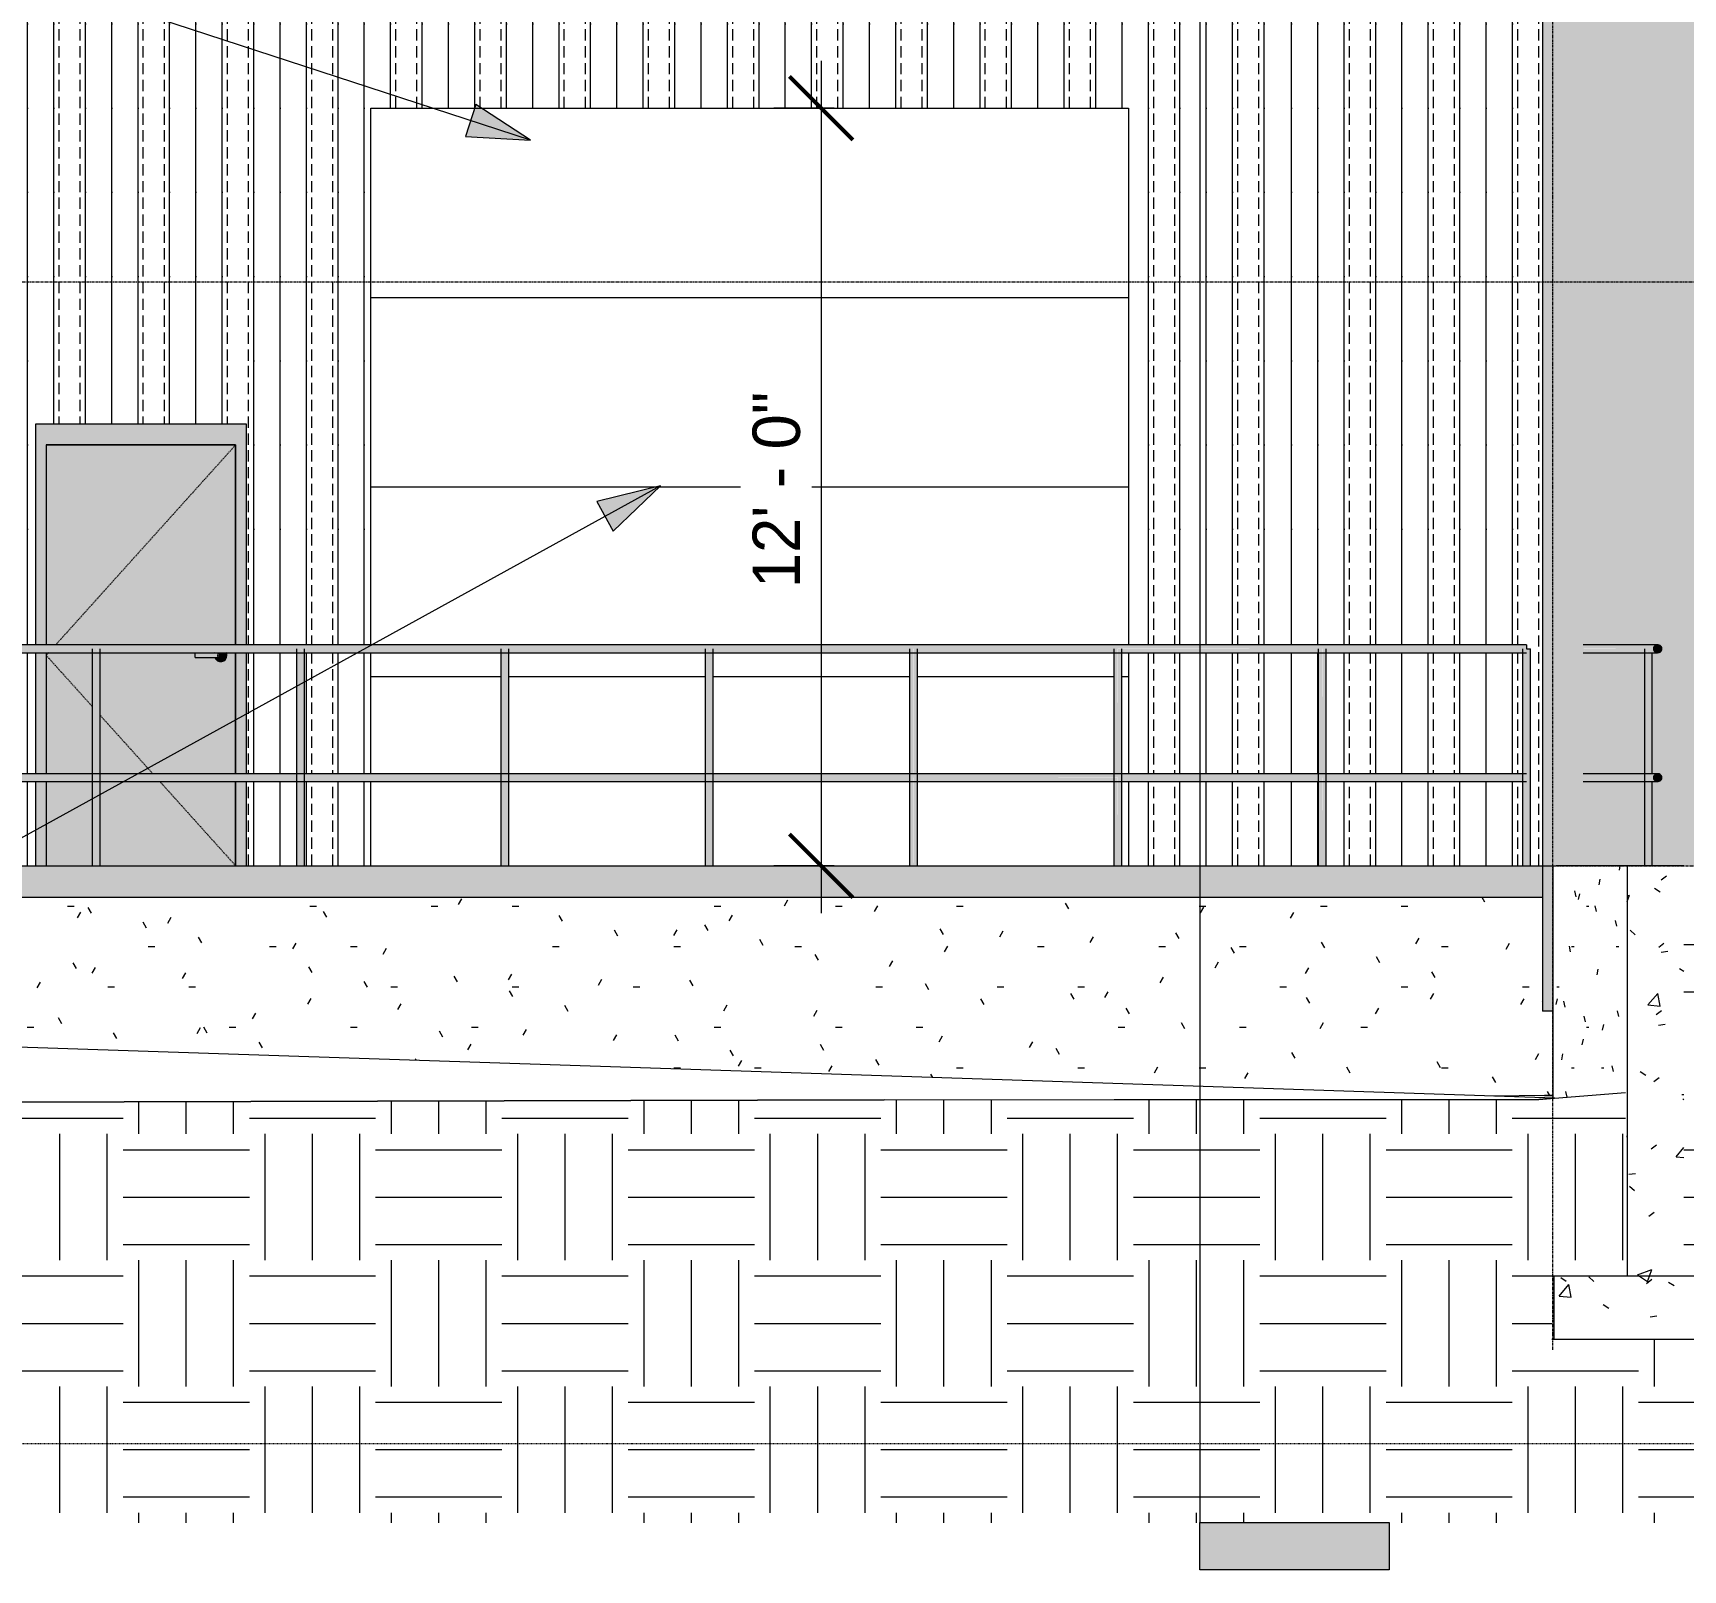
# Model space of a CAD drawing. Header units: inches. Extents: x -4221 to 4014, y -195 to 396.
# Drawn here: x -774.5 to -461, y -133.9 to 158.3 of the extents above; entities that cross this region are included whole.
import ezdxf

# ---------------------------------------------------------------- set-up
doc = ezdxf.new("R2010")
doc.units = ezdxf.units.IN
doc.header["$MEASUREMENT"] = 0
for name, pattern in [('Aligning Line 1_8_', [0.25, 0.125, -0.125]), ('Dash 1_16_', [0.125, 0.0625, -0.0625]), ('Grid Line 1_2_', [0.875, 0.5, -0.125, 0.125, -0.125])]:
    doc.linetypes.add(name, pattern=pattern)
for name, color, linetype, lineweight in [('A-ANNO-DIMS', 211, 'Continuous', 9), ('A-ANNO-DIMS-96', 211, 'Continuous', 9), ('A-DOOR', 31, 'Continuous', 9), ('A-DOOR-FRAM', 31, 'Continuous', 9), ('A-FLOR-HRAL', 11, 'Continuous', 9), ('A-FLOR-LEVL', 51, 'Continuous', 9), ('A-WALL', 113, 'Continuous', 13), ('A-WALL-PATT', 111, 'Continuous', 20), ('C-BLDG-PADS', 91, 'Continuous', 9), ('C-TOPO', 7, 'Continuous', 9), ('G-ANNO-SYMB', 111, 'Aligning Line 1_8_', 9), ('G-ANNO-TEXT', 231, 'Continuous', 9), ('S-FNDN', 32, 'Continuous', 13), ('S-GRID', 1, 'Continuous', 9)]:
    doc.layers.add(name, color=color, linetype=linetype, lineweight=lineweight)
doc.styles.add('Century Gothic_1', font='', dxfattribs={"height": 9})
doc.styles.get('Century Gothic_1').set_extended_font_data('Century Gothic')
doc.dimstyles.new('OD__1__Tol__', dxfattribs={"dimscale": 12, "dimtxt": 9.397514, "dimasz": 1, "dimexe": 0.75, "dimexo": 0.5, "dimgap": 0.125, "dimtad": 1, "dimdec": 0, "dimzin": 3, "dimdsep": 46, "dimlunit": 4, "dimtxsty": 'Century Gothic_1', "dimblk1": 'OBLIQUE', "dimblk2": 'OBLIQUE', "dimsah": 1, "dimcen": 0.09, "dimdle": 0.75, "dimazin": 0, "dimtfac": 1, "dimtdec": 4, "dimtix": 1, "dimtmove": 0, "dimatfit": 3, "dimfxl": 1, "dimtvp": 1, "dimtfill": 1, "dimfrac": 2, "dimtolj": 1, "dimtzin": 0, "dimarcsym": 2})
pattern_1 = [(0, (-445.445, 0), (24, 24), [24, -24]), (0, (-445.445, 9), (24, 24), [24, -24]), (0, (-445.445, 18), (24, 24), [24, -24]), (90, (-442.445, 21), (-24, 24), [24, -24]), (90, (-433.445, 21), (-24, 24), [24, -24]), (90, (-424.445, 21), (-24, 24), [24, -24])]
pattern_2 = [(50, (-445.445, 0), (27.5427, -2.41), [2.88, -31.68]), (355, (-445.445, 0), (-5.328, 28.884), [2.304, -25.344]), (100.45, (-443.15, -0.2), (22.215, 26.474), [2.448, -26.924]), (46.184, (-445.445, 7.68), (40.982, -6.356), [4.32, -47.52]), (96.636, (-442.03, 7.15), (35.89, 37.406), [3.671, -40.386]), (351.184, (-445.445, 7.68), (35.891, 37.406), [3.456, -38.016]), (21, (-441.605, 5.76), (22.921, -15.4607), [2.88, -31.68]), (326, (-441.605, 5.76), (9.3435, 27.846), [2.304, -25.344]), (71.45, (-439.695, 4.472), (32.265, 12.3844), [2.448, -26.924]), (37.5, (-445.445, 0), (0.4669, 12.7827), [1.267, -23.77, 1.267, -24.461, -25.44]), (37.5, (-445.445, 0), (0.4669, 12.7827), [-50.765, 1.267, -24.173]), (7.5, (-445.445, 0), (10.1016, 15.145), [1.267, -13.402, 1.267, -23.194, -9.696]), (7.5, (-445.445, 0), (10.1016, 15.145), [-39.13, 1.267, -8.429]), (327.5, (-454.008, 0), (20.4992, -0.8658), [1.267, -8.333, 1.267, -28.685, -39.744]), (327.5, (-454.008, 0), (20.4992, -0.8658), [-39.552, 1.267, -38.477]), (317.5, (-457.848, 0), (22.3948, 3.8443), [1.267, -11.213, 1.267, -18.624, -28.224]), (317.5, (-457.848, 0), (22.3948, 3.8443), [-32.371, 1.267, -26.957])]

# ---------------------------------------------------------------- blocks, each defined once
blk = doc.blocks.new('Door-Sectional_DesignersChoice_Amarr - 16_x8_-1633680-BUILDING ELEVATION - WEST')
at = {"layer": 'A-DOOR'}
for p, q in [((-11537.52, 143.94), (-11681.52, 143.94)), ((-11681.52, 108), (-11537.52, 108)), ((-11537.52, 107.94), (-11681.52, 107.94)), ((-11681.52, 72), (-11537.52, 72)), ((-11537.52, 71.94), (-11681.52, 71.94)), ((-11681.52, 36), (-11656.81, 36)), ((-11656.81, 35.94), (-11681.52, 35.94)), ((-11655.31, 36), (-11617.98, 36)), ((-11617.98, 35.94), (-11655.31, 35.94)), ((-11616.48, 36), (-11579.14, 36)), ((-11579.14, 35.94), (-11616.48, 35.94)), ((-11577.65, 36), (-11540.31, 36)), ((-11540.31, 35.94), (-11577.65, 35.94)), ((-11538.81, 36), (-11537.52, 36)), ((-11537.52, 35.94), (-11538.81, 35.94))]:
    blk.add_line(p, q, dxfattribs=at)
blk = doc.blocks.new('Railing - Lapeyre - 1 1_2_ Post-1355937-BUILDING ELEVATION - WEST')
at = {"layer": 'A-FLOR-HRAL'}
h = blk.add_hatch(color=256, dxfattribs=at)
h.paths.add_polyline_path([(-11501.48, 0), (-11500.73, 0), (-11500.75, 16.73), (-11501.48, 16)], flags=0)
h.paths.add_polyline_path([(-11500.73, 16.75), (-11500.75, 41.23), (-11501.48, 40.5), (-11501.45, 17.47), (-11500.75, 16.77)], flags=0)
h = blk.add_hatch(color=256, dxfattribs=at)
h.paths.add_polyline_path([(-11499.98, 0), (-11500, 16.03), (-11500.73, 16.73), (-11500.73, 0), (-11499.98, 0)], flags=0)
h.paths.add_polyline_path([(-11500.73, 16.75), (-11499.98, 17.5), (-11500, 40.53), (-11500.73, 41.23), (-11500.73, 16.77)], flags=0)
for p, q in [((-11501.48, 41.25), (-11501.48, 0)), ((-11499.98, 0), (-11499.98, 41.25))]:
    blk.add_line(p, q, dxfattribs=at)
blk = doc.blocks.new('Railing - Lapeyre - 1 1_2_ Post-V15-BUILDING ELEVATION - WEST')
at = {"layer": 'A-FLOR-HRAL'}
h = blk.add_hatch(color=256, dxfattribs=at)
h.paths.add_polyline_path([(-11462.65, 0), (-11461.9, 0), (-11461.9, 16.75), (-11462.65, 16)], flags=0)
h.paths.add_polyline_path([(-11461.9, 16.75), (-11461.9, 41.25), (-11462.65, 40.5), (-11462.62, 17.47), (-11462, 16.85)], flags=0)
blk.add_hatch(color=256, dxfattribs=at).paths.add_polyline_path([(-11461.15, 0), (-11461.15, 0), (-11461.17, 41.25), (-11461.9, 41.25), (-11461.9, 0), (-11461.17, 0)], flags=0)
for p, q in [((-11462.65, 41.25), (-11462.65, 0)), ((-11461.9, 41.25), (-11461.15, 41.25)), ((-11461.15, 0), (-11461.15, 41.25))]:
    blk.add_line(p, q, dxfattribs=at)
blk = doc.blocks.new('Railing - Railing-1339868-BUILDING ELEVATION - WEST')
at = {"layer": 'A-FLOR-HRAL'}
blk.add_hatch(color=256, dxfattribs=at).paths.add_polyline_path([(-11461.9, 41.25), (-11461.9, 42), (-11813.34, 41.97), (-11813.52, 41.9), (-11813.74, 41.7), (-11813.79, 41.63), (-11813.87, 41.44), (-11813.9, 41.25), (-11466.48, 41.25)], flags=0)
h = blk.add_hatch(color=256, dxfattribs=at)
h.paths.add_polyline_path([(-11500.73, 41.25), (-11499.98, 40.5), (-11462.62, 40.53), (-11461.9, 41.25), (-11500.53, 41.25)], flags=0)
h.paths.add_polyline_path([(-11538.81, 40.5), (-11501.45, 40.53), (-11500.73, 41.25), (-11539.52, 41.21), (-11538.83, 40.52)], flags=0)
h.paths.add_polyline_path([(-11578.4, 41.25), (-11577.65, 40.5), (-11540.29, 40.53), (-11539.56, 41.25), (-11578.2, 41.25)], flags=0)
h.paths.add_polyline_path([(-11617.23, 41.25), (-11616.48, 40.5), (-11579.12, 40.53), (-11578.4, 41.25), (-11617.03, 41.25)], flags=0)
h.paths.add_polyline_path([(-11656.06, 41.25), (-11655.31, 40.5), (-11617.95, 40.53), (-11617.23, 41.25), (-11655.87, 41.25)], flags=0)
h.paths.add_polyline_path([(-11694.9, 41.25), (-11694.15, 40.5), (-11656.79, 40.53), (-11656.06, 41.25), (-11694.7, 41.25)], flags=0)
h.paths.add_polyline_path([(-11716.38, 40.5), (-11695.62, 40.53), (-11694.9, 41.25), (-11733.73, 41.25), (-11732.98, 40.5), (-11719.62, 40.5)], flags=0)
h.paths.add_polyline_path([(-11772.56, 41.25), (-11771.81, 40.5), (-11734.44, 40.54), (-11733.73, 41.25), (-11772.37, 41.25)], flags=0)
h.paths.add_polyline_path([(-11813.14, 40.5), (-11773.28, 40.53), (-11772.56, 41.25), (-11813.9, 41.25), (-11813.85, 41), (-11813.74, 40.8), (-11813.67, 40.72), (-11813.52, 40.6), (-11813.34, 40.53), (-11813.15, 40.5)], flags=0)
h = blk.add_hatch(color=256, dxfattribs=at)
h.paths.add_polyline_path([(-11461.9, 16.75), (-11462.7, 17.5), (-11500, 17.47), (-11500.73, 16.75), (-11462.64, 16.75)], flags=0)
h.paths.add_polyline_path([(-11539.56, 16.75), (-11500.75, 16.77), (-11501.48, 17.5), (-11538.84, 17.47), (-11539.52, 16.79)], flags=0)
h.paths.add_polyline_path([(-11578.4, 16.75), (-11539.6, 16.79), (-11540.31, 17.5), (-11577.67, 17.47), (-11578.33, 16.81)], flags=0)
h.paths.add_polyline_path([(-11617.23, 16.75), (-11578.4, 16.75), (-11579.15, 17.5), (-11616.5, 17.47), (-11617.14, 16.84)], flags=0)
h.paths.add_polyline_path([(-11628.75, 16.75), (-11617.23, 16.75), (-11617.98, 17.5), (-11655.34, 17.47), (-11656.06, 16.75), (-11641.73, 16.75)], flags=0)
h.paths.add_polyline_path([(-11694.9, 16.75), (-11656.06, 16.75), (-11656.81, 17.5), (-11694.17, 17.47), (-11694.77, 16.88)], flags=0)
h.paths.add_polyline_path([(-11733.73, 16.75), (-11694.9, 16.75), (-11695.65, 17.5), (-11733.02, 17.46), (-11733.58, 16.9)], flags=0)
h.paths.add_polyline_path([(-11772.56, 16.75), (-11733.73, 16.75), (-11734.48, 17.5), (-11771.85, 17.47), (-11772.39, 16.92)], flags=0)
h.paths.add_polyline_path([(-11813.9, 16.75), (-11772.56, 16.75), (-11773.31, 17.5), (-11813.34, 17.47), (-11813.52, 17.4), (-11813.74, 17.2), (-11813.79, 17.13), (-11813.87, 16.94)], flags=0)
h = blk.add_hatch(color=256, dxfattribs=at)
h.paths.add_polyline_path([(-11500.73, 16.75), (-11499.98, 16), (-11462.62, 16.03), (-11461.9, 16.75), (-11498.94, 16.75)], flags=0)
h.paths.add_polyline_path([(-11539.56, 16.75), (-11538.81, 16), (-11501.45, 16.03), (-11500.73, 16.75), (-11537.88, 16.75)], flags=0)
h.paths.add_polyline_path([(-11578.4, 16.75), (-11577.65, 16), (-11540.29, 16.03), (-11539.56, 16.75), (-11576.83, 16.75)], flags=0)
h.paths.add_polyline_path([(-11617.23, 16.75), (-11616.48, 16), (-11579.12, 16.03), (-11578.4, 16.75), (-11615.77, 16.75)], flags=0)
h.paths.add_polyline_path([(-11656.06, 16.75), (-11655.31, 16), (-11617.95, 16.03), (-11617.23, 16.75), (-11654.71, 16.75)], flags=0)
h.paths.add_polyline_path([(-11694.9, 16.75), (-11694.15, 16), (-11656.79, 16.03), (-11656.06, 16.75), (-11693.66, 16.75)], flags=0)
h.paths.add_polyline_path([(-11733.73, 16.75), (-11732.98, 16), (-11695.62, 16.03), (-11694.9, 16.75), (-11732.6, 16.75)], flags=0)
h.paths.add_polyline_path([(-11745.21, 16), (-11734.44, 16.04), (-11733.73, 16.75), (-11772.56, 16.75), (-11771.81, 16), (-11761.44, 16)], flags=0)
h.paths.add_polyline_path([(-11813.15, 16), (-11773.28, 16.03), (-11772.56, 16.75), (-11813.9, 16.75), (-11813.87, 16.56), (-11813.74, 16.3), (-11813.68, 16.22), (-11813.39, 16.05), (-11813.24, 16.01)], flags=0)
for p, q in [((-11461.9, 42), (-11813.15, 42)), ((-11461.9, 42), (-11461.9, 41.25)), ((-11813.15, 40.5), (-11461.9, 40.5)), ((-11461.9, 17.5), (-11813.15, 17.5)), ((-11813.15, 16), (-11461.9, 16))]:
    blk.add_line(p, q, dxfattribs=at)
for name, p in [('Railing - Lapeyre - 1 1_2_ Post-1355937-BUILDING ELEVATION - WEST', (-233, 0)), ('Railing - Lapeyre - 1 1_2_ Post-1355937-BUILDING ELEVATION - WEST', (-194.17, 0)), ('Railing - Lapeyre - 1 1_2_ Post-1355937-BUILDING ELEVATION - WEST', (-155.33, 0)), ('Railing - Lapeyre - 1 1_2_ Post-1355937-BUILDING ELEVATION - WEST', (-116.5, 0)), ('Railing - Lapeyre - 1 1_2_ Post-1355937-BUILDING ELEVATION - WEST', (-77.67, 0)), ('Railing - Lapeyre - 1 1_2_ Post-1355937-BUILDING ELEVATION - WEST', (-38.83, 0)), ('Railing - Lapeyre - 1 1_2_ Post-1355937-BUILDING ELEVATION - WEST', (0, 0)), ('Railing - Lapeyre - 1 1_2_ Post-V15-BUILDING ELEVATION - WEST', (0, 0))]:
    blk.add_blockref(name, p)
blk = doc.blocks.new('Railing - Lapeyre - 1 1_2_ Post-V16-BUILDING ELEVATION - WEST')
at = {"layer": 'A-FLOR-HRAL'}
h = blk.add_hatch(color=256, dxfattribs=at)
h.paths.add_polyline_path([(-11439.47, 0), (-11439.51, 16.57), (-11439.52, 16.56), (-11439.48, 0)], flags=0)
h.paths.add_polyline_path([(-11439.47, 16.75), (-11439.51, 41.07), (-11439.52, 41.06), (-11439.5, 16.86)], flags=0)
h = blk.add_hatch(color=256, dxfattribs=at)
h.paths.add_polyline_path([(-11439.47, 0), (-11438.03, 0), (-11438.06, 16.01), (-11438.77, 16.05), (-11438.98, 16.16), (-11439.28, 16.42), (-11439.47, 16.74), (-11439.47, 1.95)], flags=0)
h.paths.add_polyline_path([(-11439.47, 16.75), (-11439.27, 17.1), (-11439.12, 17.25), (-11438.69, 17.47), (-11438.42, 17.5), (-11438.03, 17.5), (-11438.03, 40.51), (-11438.77, 40.55), (-11438.96, 40.64), (-11439.28, 40.92), (-11439.47, 41.13), (-11439.47, 16.76)], flags=0)
for p, q in [((-11439.52, 41.25), (-11439.52, 0)), ((-11438.02, 17.49), (-11438.02, 40.51)), ((-11438.02, 0), (-11438.02, 16.01))]:
    blk.add_line(p, q, dxfattribs=at)
blk = doc.blocks.new('Railing - Railing-1341484-BUILDING ELEVATION - WEST')
at = {"layer": 'A-FLOR-HRAL'}
for points in [[(-11447.01, 41.25), (-11437.79, 41.25), (-11437.76, 41.44), (-11437.68, 41.63), (-11437.59, 41.75), (-11437.38, 41.9), (-11437.28, 41.99), (-11450.46, 41.97), (-11450.69, 41.87), (-11450.81, 41.78), (-11450.94, 41.62), (-11451.02, 41.44), (-11451.05, 41.25)], [(-11437.09, 40.51), (-11436.7, 40.55), (-11436.39, 40.75), (-11436.28, 40.9), (-11436.21, 41.07), (-11436.18, 41.25), (-11436.21, 41.43), (-11436.28, 41.6), (-11436.39, 41.75), (-11436.6, 41.9), (-11436.89, 41.99), (-11437.27, 41.95), (-11437.59, 41.75), (-11437.76, 41.44), (-11437.77, 41.43), (-11437.79, 41.25), (-11437.76, 41.06), (-11437.68, 40.88), (-11437.55, 40.72), (-11437.38, 40.6), (-11437.17, 40.53)], [(-11437.09, 16.01), (-11436.7, 16.05), (-11436.39, 16.25), (-11436.28, 16.4), (-11436.21, 16.57), (-11436.18, 16.75), (-11436.21, 16.93), (-11436.28, 17.1), (-11436.39, 17.25), (-11436.6, 17.4), (-11436.89, 17.49), (-11437.27, 17.45), (-11437.59, 17.25), (-11437.76, 16.94), (-11437.77, 16.93), (-11437.79, 16.75), (-11437.76, 16.56), (-11437.68, 16.37), (-11437.55, 16.22), (-11437.38, 16.1), (-11437.17, 16.03)]]:
    blk.add_hatch(color=256, dxfattribs=at).paths.add_polyline_path(points, flags=0)
h = blk.add_hatch(color=256, dxfattribs=at)
h.paths.add_polyline_path([(-11439.47, 41.25), (-11439.28, 40.92), (-11439.12, 40.75), (-11438.69, 40.53), (-11438.5, 40.5), (-11437.27, 40.55), (-11437.59, 40.75), (-11437.76, 41.06), (-11437.77, 41.07), (-11437.79, 41.25), (-11439.38, 41.25)], flags=0)
h.paths.add_polyline_path([(-11450.26, 40.5), (-11439.52, 40.55), (-11439.51, 41.09), (-11439.47, 41.25), (-11451.04, 41.22), (-11451.01, 41.03), (-11450.92, 40.86), (-11450.69, 40.63), (-11450.51, 40.55), (-11450.29, 40.51)], flags=0)
h = blk.add_hatch(color=256, dxfattribs=at)
h.paths.add_polyline_path([(-11439.24, 16.75), (-11437.79, 16.75), (-11437.76, 16.94), (-11437.68, 17.13), (-11437.59, 17.25), (-11437.38, 17.4), (-11437.28, 17.49), (-11438.76, 17.45), (-11438.99, 17.34), (-11439.28, 17.08), (-11439.47, 16.75), (-11439.31, 16.75)], flags=0)
h.paths.add_polyline_path([(-11440.52, 16.75), (-11439.47, 16.75), (-11439.52, 17.13), (-11439.52, 17.5), (-11450.46, 17.47), (-11450.69, 17.37), (-11450.81, 17.28), (-11450.94, 17.12), (-11451.02, 16.94), (-11451.05, 16.75), (-11447.01, 16.75)], flags=0)
h = blk.add_hatch(color=256, dxfattribs=at)
h.paths.add_polyline_path([(-11439.47, 16.75), (-11439.28, 16.42), (-11439.12, 16.25), (-11438.69, 16.03), (-11438.42, 16), (-11437.27, 16.05), (-11437.59, 16.25), (-11437.76, 16.56), (-11437.77, 16.57), (-11437.79, 16.75), (-11439.42, 16.75)], flags=0)
h.paths.add_polyline_path([(-11450.26, 16), (-11439.52, 16.05), (-11439.51, 16.59), (-11439.47, 16.75), (-11451.04, 16.72), (-11451.01, 16.53), (-11450.92, 16.36), (-11450.69, 16.13), (-11450.51, 16.05), (-11450.29, 16.01)], flags=0)
for p, q in [((-11436.99, 42), (-11451.17, 42)), ((-11451.17, 40.5), (-11436.99, 40.5)), ((-11436.99, 17.5), (-11451.17, 17.5)), ((-11451.17, 16), (-11436.99, 16))]:
    blk.add_line(p, q, dxfattribs=at)
at = {"layer": 'A-FLOR-HRAL', "flags": 128}
for points in [[(-11436.18, 41.25), (-11436.21, 41.43), (-11436.28, 41.6), (-11436.39, 41.75), (-11436.53, 41.87), (-11436.7, 41.95), (-11436.89, 41.99), (-11437.09, 41.99), (-11437.27, 41.95), (-11437.45, 41.87), (-11437.59, 41.75), (-11437.7, 41.6), (-11437.77, 41.43), (-11437.79, 41.25)], [(-11437.79, 41.25), (-11437.77, 41.07), (-11437.7, 40.9), (-11437.59, 40.75), (-11437.45, 40.63), (-11437.27, 40.55), (-11437.09, 40.51), (-11436.89, 40.51), (-11436.7, 40.55), (-11436.53, 40.63), (-11436.39, 40.75), (-11436.28, 40.9), (-11436.21, 41.07), (-11436.18, 41.25)], [(-11436.18, 16.75), (-11436.21, 16.93), (-11436.28, 17.1), (-11436.39, 17.25), (-11436.53, 17.37), (-11436.7, 17.45), (-11436.89, 17.49), (-11437.09, 17.49), (-11437.27, 17.45), (-11437.45, 17.37), (-11437.59, 17.25), (-11437.7, 17.1), (-11437.77, 16.93), (-11437.79, 16.75)], [(-11437.79, 16.75), (-11437.77, 16.57), (-11437.7, 16.4), (-11437.59, 16.25), (-11437.45, 16.13), (-11437.27, 16.05), (-11437.09, 16.01), (-11436.89, 16.01), (-11436.7, 16.05), (-11436.53, 16.13), (-11436.39, 16.25), (-11436.28, 16.4), (-11436.21, 16.57), (-11436.18, 16.75)]]:
    blk.add_lwpolyline(points, dxfattribs=at)
blk.add_blockref('Railing - Lapeyre - 1 1_2_ Post-V16-BUILDING ELEVATION - WEST', (0, 0))
blk = doc.blocks.new('Door-Passage-Single-Flush - 36_ x 80_-1633679-BUILDING ELEVATION - WEST')
at = {"layer": 'A-DOOR'}
h = blk.add_hatch(color=256, dxfattribs=at)
h.paths.add_polyline_path([(-11719.62, 0), (-11707.21, 0), (-11707.21, 16), (-11732.98, 16), (-11732.98, 0)], flags=0)
h.paths.add_polyline_path([(-11743.21, 0), (-11734.48, 0), (-11734.48, 16), (-11743.21, 16)], flags=0)
h.paths.add_polyline_path([(-11734.48, 17.5), (-11734.48, 40.5), (-11743.21, 40.5), (-11743.21, 17.5), (-11739.09, 17.5)], flags=0)
h.paths.add_polyline_path([(-11732.6, 17.5), (-11707.21, 17.5), (-11707.21, 40.5), (-11709, 40.5), (-11708.92, 40.31), (-11708.88, 40), (-11708.92, 39.69), (-11709.04, 39.41), (-11709.23, 39.16), (-11709.47, 38.98), (-11709.88, 38.84), (-11710.06, 38.82), (-11710.37, 38.86), (-11710.65, 38.98), (-11710.9, 39.16), (-11711.09, 39.41), (-11711.19, 39.61), (-11714.89, 39.62), (-11714.89, 40.39), (-11711.17, 40.39), (-11711.15, 40.5), (-11732.98, 40.5), (-11732.98, 17.5)], flags=0)
h.paths.add_polyline_path([(-11719.62, 42), (-11707.21, 42), (-11707.21, 80), (-11743.21, 80), (-11743.21, 42), (-11732.6, 42)], flags=0)
for points in [[(-11710.75, 40), (-11710.76, 40.39), (-11714.89, 40.38), (-11714.89, 40), (-11711.24, 40)], [(-11711.24, 39.61), (-11710.75, 39.62), (-11710.75, 40), (-11714.89, 40), (-11714.89, 39.61), (-11711.24, 39.61)]]:
    blk.add_hatch(color=256, dxfattribs=at).paths.add_polyline_path(points, flags=0)
h = blk.add_hatch(color=256, dxfattribs=at)
h.paths.add_polyline_path([(-11710.06, 38.82), (-11709.76, 38.86), (-11709.47, 38.98), (-11709.23, 39.16), (-11709.04, 39.41), (-11708.92, 39.69), (-11708.88, 40), (-11708.92, 40.31), (-11709, 40.5), (-11711.12, 40.5), (-11711.15, 40.39), (-11710.68, 40.38), (-11710.42, 40.38), (-11710.06, 40.36), (-11709.87, 40.26), (-11709.82, 40.2), (-11709.82, 39.8), (-11709.99, 39.65), (-11710.17, 39.61), (-11710.5, 39.65), (-11710.94, 39.61), (-11711.17, 39.61), (-11711.09, 39.41), (-11710.9, 39.16), (-11710.65, 38.98), (-11710.37, 38.86)], flags=0)
h.paths.add_polyline_path([(-11710.75, 39.8), (-11710.69, 40), (-11710.75, 40.1), (-11710.75, 39.9)], flags=0)
h = blk.add_hatch(color=256, dxfattribs=at)
h.paths.add_polyline_path([(-11710.38, 40), (-11710.75, 40.34), (-11710.72, 40.1), (-11710.69, 40), (-11710.48, 40)], flags=0)
h.paths.add_polyline_path([(-11709.83, 40), (-11709.8, 40), (-11709.87, 40.26), (-11709.99, 40.35), (-11710.18, 40.39), (-11710.5, 40.35), (-11710.7, 40.34), (-11710.38, 40), (-11709.87, 40)], flags=0)
h = blk.add_hatch(color=256, dxfattribs=at)
h.paths.add_polyline_path([(-11710.16, 39.61), (-11709.87, 39.74), (-11709.81, 39.88), (-11709.83, 40), (-11710.39, 39.99), (-11710.68, 39.62), (-11710.42, 39.62), (-11710.16, 39.61)], flags=0)
h.paths.add_polyline_path([(-11710.75, 39.62), (-11710.38, 40), (-11710.69, 40), (-11710.75, 39.66)], flags=0)
at = {"layer": 'A-DOOR-FRAM'}
h = blk.add_hatch(color=256, dxfattribs=at)
h.paths.add_polyline_path([(-11705.21, 0), (-11705.21, 16), (-11707.21, 16), (-11707.21, 0)], flags=0)
h.paths.add_polyline_path([(-11745.21, 0), (-11743.21, 0), (-11743.21, 16), (-11745.21, 16)], flags=0)
h.paths.add_polyline_path([(-11707.21, 17.5), (-11705.21, 17.5), (-11705.21, 40.5), (-11707.21, 40.5), (-11707.21, 30.14)], flags=0)
h.paths.add_polyline_path([(-11745.21, 17.5), (-11743.21, 17.5), (-11743.21, 40.5), (-11745.21, 40.5), (-11745.21, 23.1)], flags=0)
h.paths.add_polyline_path([(-11743.21, 42), (-11743.21, 80), (-11707.21, 80), (-11707.21, 42), (-11705.21, 42), (-11705.21, 84), (-11745.21, 84), (-11745.21, 42), (-11744.16, 42)], flags=0)
at = {"layer": 'A-DOOR'}
for p, q in [((-11707.21, 80), (-11743.21, 80)), ((-11743.21, 80), (-11743.21, 41.99)), ((-11707.21, 41.99), (-11707.21, 80)), ((-11743.21, 40.51), (-11743.21, 17.49)), ((-11710.75, 40.39), (-11714.89, 40.39)), ((-11714.89, 40), (-11714.89, 40.39)), ((-11714.89, 39.61), (-11714.89, 40)), ((-11714.89, 39.61), (-11710.75, 39.61)), ((-11707.21, 17.49), (-11707.21, 40.51)), ((-11743.21, 16.01), (-11743.21, 0)), ((-11707.21, 0), (-11707.21, 16.01))]:
    blk.add_line(p, q, dxfattribs=at)
at = {"layer": 'A-DOOR', "linetype": 'Dash 1_16_'}
for p, q in [((-11707.21, 80), (-11741.41, 41.99)), ((-11742.75, 40.51), (-11743.21, 40)), ((-11743.21, 40), (-11734.47, 30.29)), ((-11732.98, 28.63), (-11722.95, 17.49)), ((-11721.61, 16.01), (-11707.21, 0))]:
    blk.add_line(p, q, dxfattribs=at)
at = {"layer": 'A-DOOR', "flags": 128}
for points in [[(-11710.16, 40.39), (-11710.16, 40.39), (-11710.16, 40.39), (-11710.17, 40.39), (-11710.17, 40.39), (-11710.17, 40.39), (-11710.18, 40.39), (-11710.18, 40.39), (-11710.19, 40.39), (-11710.2, 40.39), (-11710.21, 40.39), (-11710.22, 40.39), (-11710.23, 40.39), (-11710.24, 40.39), (-11710.25, 40.39), (-11710.26, 40.39), (-11710.28, 40.39), (-11710.29, 40.39), (-11710.31, 40.39), (-11710.32, 40.39), (-11710.34, 40.39), (-11710.36, 40.39), (-11710.38, 40.39), (-11710.39, 40.39), (-11710.41, 40.39), (-11710.43, 40.39), (-11710.45, 40.39), (-11710.47, 40.39), (-11710.49, 40.39), (-11710.52, 40.39), (-11710.54, 40.39), (-11710.56, 40.39), (-11710.58, 40.39), (-11710.61, 40.39), (-11710.63, 40.39), (-11710.65, 40.39), (-11710.67, 40.39), (-11710.7, 40.39), (-11710.72, 40.39), (-11710.75, 40.39), (-11710.75, 40.39)], [(-11710.75, 39.61), (-11710.73, 39.61), (-11710.7, 39.61), (-11710.68, 39.61), (-11710.66, 39.61), (-11710.63, 39.61), (-11710.61, 39.61), (-11710.59, 39.61), (-11710.57, 39.61), (-11710.54, 39.61), (-11710.52, 39.61), (-11710.5, 39.61), (-11710.48, 39.61), (-11710.46, 39.61), (-11710.44, 39.61), (-11710.42, 39.61), (-11710.4, 39.61), (-11710.38, 39.61), (-11710.36, 39.61), (-11710.34, 39.61), (-11710.33, 39.61), (-11710.31, 39.61), (-11710.3, 39.61), (-11710.28, 39.61), (-11710.27, 39.61), (-11710.25, 39.61), (-11710.24, 39.61), (-11710.23, 39.61), (-11710.22, 39.61), (-11710.21, 39.61), (-11710.2, 39.61), (-11710.19, 39.61), (-11710.19, 39.61), (-11710.18, 39.61), (-11710.17, 39.61), (-11710.17, 39.61), (-11710.17, 39.61), (-11710.16, 39.61), (-11710.16, 39.61), (-11710.16, 39.61)]]:
    blk.add_lwpolyline(points, dxfattribs=at)
at = {"layer": 'A-DOOR'}
for centre, radius, start, end in [((-11710.06, 40), 1.18, 154.3773, 160.3657), ((-11710.06, 40), 1.18, 199.5633, 360), ((-11710.16, 40), 0.394, 75, 90), ((-11710.16, 40), 0.394, 270, 285), ((-11710.16, 40), 0.394, 0, 30), ((-11710.16, 40), 0.394, 330, 0), ((-11710.06, 40), 1.18, 360, 25.6308)]:
    blk.add_arc(centre, radius, start, end, dxfattribs=at)
at = {"layer": 'A-DOOR-FRAM'}
for p, q in [((-11743.21, 80), (-11743.21, 41.99)), ((-11743.21, 80), (-11707.21, 80)), ((-11707.21, 80), (-11707.21, 41.99)), ((-11743.21, 40.51), (-11743.21, 17.49)), ((-11707.21, 40.51), (-11707.21, 17.49)), ((-11743.21, 16.01), (-11743.21, 0)), ((-11707.21, 16.01), (-11707.21, 0))]:
    blk.add_line(p, q, dxfattribs=at)
blk = doc.blocks.new('Section - 3_32_ x 3_8_-54337-BUILDING ELEVATION - WEST')
at = {"layer": 'G-ANNO-SYMB', "linetype": 'Continuous'}
blk.add_hatch(color=256, dxfattribs=at).paths.add_polyline_path([(-11487.98, -124.86), (-11523.98, -124.86), (-11523.98, -133.86), (-11487.98, -133.86)], flags=0)
for p, q in [((-11523.98, -133.86), (-11523.98, -124.86)), ((-11523.98, -124.86), (-11487.98, -124.86)), ((-11487.98, -124.86), (-11487.98, -133.86)), ((-11487.98, -133.86), (-11523.98, -133.86))]:
    blk.add_line(p, q, dxfattribs=at)
blk = doc.blocks.new('DIMBLOCK5-BUILDING ELEVATION - WEST')
at = {"layer": 'A-ANNO-DIMS-96'}
for p, q in [((-624.77, 153), (-624.77, -9)), ((-622.28, 144), (-633.77, 144)), ((-624.77, 144), (-622.28, 144)), ((-622.28, 0), (-633.77, 0)), ((-624.77, 0), (-622.28, 0))]:
    blk.add_line(p, q, dxfattribs=at)
at = {"layer": 'A-ANNO-DIMS-96', "lineweight": 50}
for p, q in [((-624.77, 144), (-630.77, 150)), ((-624.77, 144), (-618.77, 138)), ((-624.77, 0), (-630.77, 6)), ((-624.77, 0), (-618.77, -6))]:
    blk.add_line(p, q, dxfattribs=at)
at = {"layer": 'A-ANNO-DIMS-96', "color": 0, "insert": (-637.8, 52.76), "char_height": 9, "width": 46.1821, "attachment_point": 1, "rotation": 90, "line_spacing_factor": 0.984502, "style": 'Century Gothic_1', "bg_fill": 3, "box_fill_scale": 1.25, "bg_fill_color": 256, "bg_fill_true_color": 13158600, "bg_fill_transparency": 0}
blk.add_mtext('12\' - 0"', dxfattribs=at)
blk = doc.blocks.new('_Oblique')
at = {"color": 0, "linetype": 'ByBlock', "lineweight": -2}
blk.add_line((-0.5, -0.5), (0.5, 0.5), dxfattribs=at)

msp = doc.modelspace()

# ---------------------------------------------------------------- hatches: boundary and pattern name
at = {"layer": 'A-WALL'}
msp.add_hatch(color=256, dxfattribs=at).paths.add_polyline_path([(-487.70988, -27.63512), (-485.70988, -27.63512), (-485.70988, 0), (-487.70988, 0), (-487.70988, -12.14475)], flags=0)
at = {"layer": 'A-WALL-PATT', "lineweight": 9}
h = msp.add_hatch(dxfattribs=at)
h.set_pattern_fill('FP_22', color=9, style=0, pattern_type=2)
h.set_pattern_definition([(90, (-471.397, 0), (-16, 1e-15), [16, 0, 0, 0]), (90, (-477.397, 0), (-16, 1e-15), [16, 0, 0, 0]), (90, (-476.397, 0), (-16, 1e-15), [2.143, -13.857]), (90, (-482.397, 0), (-16, 1e-15), [16, 0, 0, 0]), (90, (-476.397, 3.214), (-16, 1e-15), [2.143, -13.857]), (90, (-476.397, 6.429), (-16, 1e-15), [2.143, -13.857]), (90, (-476.397, 9.643), (-16, 1e-15), [2.143, -13.857]), (90, (-476.397, 12.857), (-16, 1e-15), [2.143, -13.857]), (90, (-472.397, 0), (-16, 1e-15), [2.143, -13.857]), (90, (-472.397, 3.214), (-16, 1e-15), [2.143, -13.857]), (90, (-472.397, 6.429), (-16, 1e-15), [2.143, -13.857]), (90, (-472.397, 9.643), (-16, 1e-15), [2.143, -13.857]), (90, (-472.397, 12.857), (-16, 1e-15), [2.143, -13.857])])
h.paths.add_polyline_path([(-487.70988, 0), (-487.70988, 168.33689), (-491.72477, 168.33689), (-491.67964, 168.28677), (-491.80834, 168.17088), (-491.5189, 167.84943), (-491.88048, 167.52387), (-492.70397, 168.43845), (-500.33488, 168.43845), (-500.29232, 176.84679), (-500.2979, 176.87237), (-500.62688, 177.23774), (-500.26531, 177.5633), (-499.97587, 177.24185), (-499.84951, 177.36032), (-499.94095, 177.46189), (-487.70988, 177.46189), (-487.70988, 215.13031), (-535.58488, 214.13292), (-535.58488, 42), (-490.70988, 41.97444), (-490.70988, 41.25), (-489.95988, 41.24959), (-489.95988, 0), (-488.80783, 0)], flags=0)
h.paths.add_polyline_path([(-535.58488, 0), (-530.29321, 0), (-530.29321, 16), (-535.58488, 16)], flags=0)
h.paths.add_polyline_path([(-528.79321, 0), (-491.45988, 0), (-491.45988, 16), (-528.79321, 16)], flags=0)
h.paths.add_polyline_path([(-501.78921, 17.5), (-491.45988, 17.5), (-491.45988, 40.5), (-528.79321, 40.5), (-528.79321, 17.5), (-514.77058, 17.5)], flags=0)
h.paths.add_polyline_path([(-535.58488, 17.5), (-530.29321, 17.5), (-530.29321, 40.5), (-535.58488, 40.5), (-535.58488, 23.0965)], flags=0)
h.paths.add_polyline_path([(-535.58488, 224.6352), (-487.70988, 225.63259), (-487.70988, 264), (-535.58488, 264), (-535.58488, 225.63259)], flags=0)
h = msp.add_hatch(dxfattribs=at)
h.set_pattern_fill('FP_18', color=9, style=0, pattern_type=2)
h.set_pattern_definition([(90, (-95.272, 0), (-16, 1e-15), [16, 0, 0, 0]), (90, (-101.272, 0), (-16, 1e-15), [16, 0, 0, 0]), (90, (-100.272, 0), (-16, 1e-15), [2.143, -13.857]), (90, (-106.272, 0), (-16, 1e-15), [16, 0, 0, 0]), (90, (-100.272, 3.214), (-16, 1e-15), [2.143, -13.857]), (90, (-100.272, 6.429), (-16, 1e-15), [2.143, -13.857]), (90, (-100.272, 9.643), (-16, 1e-15), [2.143, -13.857]), (90, (-100.272, 12.857), (-16, 1e-15), [2.143, -13.857]), (90, (-96.272, 0), (-16, 1e-15), [2.143, -13.857]), (90, (-96.272, 3.214), (-16, 1e-15), [2.143, -13.857]), (90, (-96.272, 6.429), (-16, 1e-15), [2.143, -13.857]), (90, (-96.272, 9.643), (-16, 1e-15), [2.143, -13.857]), (90, (-96.272, 12.857), (-16, 1e-15), [2.143, -13.857])])
h.paths.add_polyline_path([(-485.11467, 0), (-468.33458, 0), (-468.33458, 16.0046), (-479.27508, 16.0289), (-479.52723, 16.14902), (-479.65266, 16.25266), (-479.7648, 16.40146), (-479.83521, 16.57051), (-479.85701, 16.77511), (-479.8238, 16.96575), (-479.65266, 17.24734), (-479.50451, 17.36724), (-479.32645, 17.45126), (-479.10792, 17.49453), (-478.84314, 17.49912), (-468.33458, 17.5), (-468.33458, 40.5046), (-479.27508, 40.5289), (-479.50451, 40.63276), (-479.65266, 40.75266), (-479.7648, 40.90146), (-479.83521, 41.07051), (-479.85701, 41.27511), (-479.8238, 41.46575), (-479.65266, 41.74734), (-479.50451, 41.86724), (-479.32645, 41.95126), (-479.10792, 41.99453), (-479.06987, 41.9992), (-465.51794, 41.95126), (-465.20102, 41.74734), (-465.09084, 41.59854), (-465.02207, 41.42949), (-464.99869, 41.25), (-465.02207, 41.07051), (-465.09084, 40.90146), (-465.24405, 40.71712), (-465.41218, 40.60048), (-465.70626, 40.50547), (-466.84341, 40.5), (-466.84341, 17.49487), (-465.51794, 17.45126), (-465.20102, 17.24734), (-465.09084, 17.09854), (-465.02207, 16.92949), (-464.99869, 16.75), (-465.02207, 16.57051), (-465.09084, 16.40146), (-465.20102, 16.25266), (-465.41218, 16.10048), (-465.70626, 16.00547), (-466.84341, 16), (-466.84341, 0), (-445.14738, 0), (-445.14738, 84), (-405.14738, 84), (-405.14738, 0), (-359.6425, 0), (-359.6425, 144), (-215.6425, 144), (-215.6425, 0), (-101.20988, 0), (-101.20988, 223.1824), (-487.70988, 215.13031), (-487.70988, 0), (-485.70988, 0)], flags=0)
h.paths.add_polyline_path([(-295.0175, 167.52387), (-296.0175, 167.52387), (-296.0175, 177.5633), (-279.2675, 177.5633), (-279.2675, 167.52387), (-294.08721, 167.52387)], flags=0)
h = msp.add_hatch(dxfattribs=at)
h.set_pattern_fill('FP_14', color=9, style=0, pattern_type=2)
h.set_pattern_definition([(90, (-524.584, 0), (-16, 1e-15), [16, 0, 0, 0]), (90, (-530.584, 0), (-16, 1e-15), [16, 0, 0, 0]), (90, (-529.584, 0), (-16, 1e-15), [2.143, -13.857]), (90, (-535.584, 0), (-16, 1e-15), [16, 0, 0, 0]), (90, (-529.584, 3.214), (-16, 1e-15), [2.143, -13.857]), (90, (-529.584, 6.429), (-16, 1e-15), [2.143, -13.857]), (90, (-529.584, 9.643), (-16, 1e-15), [2.143, -13.857]), (90, (-529.584, 12.857), (-16, 1e-15), [2.143, -13.857]), (90, (-525.584, 0), (-16, 1e-15), [2.143, -13.857]), (90, (-525.584, 3.214), (-16, 1e-15), [2.143, -13.857]), (90, (-525.584, 6.429), (-16, 1e-15), [2.143, -13.857]), (90, (-525.584, 9.643), (-16, 1e-15), [2.143, -13.857]), (90, (-525.584, 12.857), (-16, 1e-15), [2.143, -13.857])])
h.paths.add_polyline_path([(-774.02238, 0), (-774.02238, 16), (-794.07511, 16), (-794.07511, 0)], flags=0)
h.paths.add_polyline_path([(-535.58488, 0), (-535.58488, 16), (-566.33488, 16), (-566.33488, 0), (-540.73333, 0)], flags=0)
h.paths.add_polyline_path([(-722.95988, 0), (-710.33488, 0), (-710.33488, 16), (-722.95988, 16)], flags=0)
h.paths.add_polyline_path([(-724.45988, 0), (-724.45988, 16), (-734.02238, 16), (-734.02238, 0)], flags=0)
h.paths.add_polyline_path([(-540.73333, 17.5), (-535.58488, 17.5), (-535.58488, 40.5), (-566.33488, 40.5), (-566.33488, 17.5), (-565.33488, 17.5)], flags=0)
h.paths.add_polyline_path([(-789.89746, 17.5), (-774.02238, 17.5), (-774.02238, 40.5), (-794.07511, 40.5), (-794.07511, 17.5)], flags=0)
h.paths.add_polyline_path([(-734.02238, 17.5), (-724.45988, 17.5), (-724.45988, 40.5), (-734.02238, 40.5), (-734.02238, 23.0965)], flags=0)
h.paths.add_polyline_path([(-722.95988, 17.5), (-710.33488, 17.5), (-710.33488, 40.5), (-722.95988, 40.5), (-722.95988, 23.0965)], flags=0)
h.paths.add_polyline_path([(-565.33488, 42), (-535.58488, 42), (-535.58488, 214.13292), (-794.07511, 208.7477), (-794.07511, 42), (-774.02238, 42), (-774.02238, 84), (-734.02238, 84), (-734.02238, 42), (-710.33488, 42), (-710.33488, 144), (-566.33488, 144), (-566.33488, 42)], flags=0)
h.paths.add_polyline_path([(-642.33488, 167.52387), (-642.83488, 167.52387), (-642.83488, 177.5633), (-626.08488, 177.5633), (-626.08488, 167.52387), (-641.83488, 167.52387)], flags=0)
h = msp.add_hatch(dxfattribs=at)
h.set_pattern_fill('FP_20', color=9, style=0, pattern_type=2)
h.set_pattern_definition([(0, (-468.0165, 0), (11.33, 7.68), [0.467, -8.03, 0.467, -8.03, -45.322]), (0, (-468.0165, 0), (11.33, 7.68), [-16.996, 0.467, -16.528, 0.467, -8.03, -19.828]), (0, (-468.0165, 0), (11.33, 7.68), [-42.489, 0.467, -5.198, 0.467, -13.696]), (102.021, (-463.7675, 3.84), (-8.11817, 22.76442), [1.122, -19.279, 1.122, -19.279, -108.803]), (102.021, (-463.7675, 3.84), (-8.11817, 22.76442), [-40.801, 1.122, -39.679, 1.122, -19.279, -47.601]), (102.021, (-463.7675, 3.84), (-8.11817, 22.76442), [-102.003, 1.122, -12.478, 1.122, -32.879]), (257.979, (-462.3515, 19.2), (-3.21214, -30.44462), [1.122, -19.279, 1.122, -128.082]), (257.979, (-462.3515, 19.2), (-3.21214, -30.44462), [-21.523, -19.279, 1.122, -39.679, -68.002]), (257.979, (-462.3515, 19.2), (-3.21214, -30.44462), [-81.602, 1.122, -19.279, 1.122, -46.479]), (257.979, (-462.3515, 19.2), (-3.21214, -30.44462), [-103.125, -12.478, 1.122, -32.879])])
h.paths.add_polyline_path([(-471.57063, -78), (-471.57063, 0), (-485.70988, 0), (-485.70787, -44.1739), (-485.33475, -44.17041), (-471.92366, -43.09146), (-471.92366, -78)], flags=0)
h = msp.add_hatch(dxfattribs=at)
h.set_pattern_fill('FP_16', color=256, style=0, pattern_type=2)
h.set_pattern_definition(pattern_2)
h.paths.add_polyline_path([(-467.26417, -78), (-460.81212, -78), (-460.81212, 0), (-471.57063, 0), (-471.57063, -78), (-467.4111, -78)], flags=0)
h = msp.add_hatch(dxfattribs=at)
h.set_pattern_fill('FP_12', color=9, style=0, pattern_type=2)
h.set_pattern_definition([(0, (-445.4455, 0), (30.72, 7.68), [1.267, -21.773, 1.267, -21.773, -122.88]), (0, (-445.4455, 0), (30.72, 7.68), [-46.08, 1.267, -44.813, 1.267, -21.773, -53.76]), (0, (-445.4455, 0), (30.72, 7.68), [-115.2, 1.267, -14.093, 1.267, -37.133]), (120, (-433.9255, 3.84), (-22.01108, 22.7643), [1.267, -21.773, 1.267, -21.773, -122.88]), (120, (-433.9255, 3.84), (-22.01108, 22.7643), [-46.08, 1.267, -44.813, 1.267, -21.773, -53.76]), (120, (-433.9255, 3.84), (-22.01108, 22.7643), [-115.2, 1.267, -14.093, 1.267, -37.133]), (240, (-430.0855, 19.2), (-8.70892, -30.4443), [1.267, -21.773, 1.267, -21.773, -122.88]), (240, (-430.0855, 19.2), (-8.70892, -30.4443), [-46.08, 1.267, -44.813, 1.267, -21.773, -53.76]), (240, (-430.0855, 19.2), (-8.70892, -30.4443), [-115.2, 1.267, -14.093, 1.267, -37.133])])
h.paths.add_polyline_path([(-497.01386, -43.78253), (-485.70988, -43.64211), (-485.70988, -27.63512), (-487.70988, -27.63512), (-487.70988, -6), (-850.20988, -6), (-850.20975, -34.16566), (-845.08866, -34), (-793.33573, -33.94109), (-500.51768, -43.66616)], flags=0)
at = {"layer": 'C-BLDG-PADS'}
msp.add_hatch(color=255, dxfattribs=at).paths.add_polyline_path([(-488.80783, -6), (-487.70988, -6), (-487.70988, 0), (-850.20988, 0), (-850.20988, -6), (-514.77058, -6)], flags=0)
at = {"layer": 'C-TOPO'}
h = msp.add_hatch(dxfattribs=at)
h.set_pattern_fill('FP_19', color=256, style=0, pattern_type=2)
h.set_pattern_definition(pattern_1)
h.paths.add_polyline_path([(-125.32933, -124.91675), (271.83375, -124.91675), (271.83375, -7.00628), (-460.81212, -7.00628), (-460.81212, -78), (-446.82606, -78), (-446.82606, -90), (-461.16515, -90), (-461.16515, -124.91675), (-333.03133, -124.91675)], flags=0)
h = msp.add_hatch(dxfattribs=at)
h.set_pattern_fill('FP_19', color=256, style=0, pattern_type=2)
h.set_pattern_definition(pattern_1)
h.paths.add_polyline_path([(-956.13733, -124.91675), (-468.02595, -124.91675), (-468.02595, -90), (-485.90972, -90), (-485.90972, -78), (-471.92366, -78), (-471.92366, -43.09146), (-488.80783, -44.41549), (-569.09357, -44.4096), (-904.21183, -45.23406), (-956.13733, -45.36269), (-956.13733, -113.89638)], flags=0)
h = msp.add_hatch(dxfattribs=at)
h.set_pattern_fill('FP_19', color=256, style=0, pattern_type=2)
h.set_pattern_definition(pattern_1)
h.paths.add_polyline_path([(-461.16515, -124.91675), (-461.16515, -90), (-468.02595, -90), (-468.02595, -124.91675), (-462.14443, -124.91675)], flags=0)
at = {"layer": 'G-ANNO-TEXT'}
for points in [[(-679.96793, 137.9263), (-690.37154, 144.71627), (-692.37271, 138.60479)], [(-655.3105, 72.23668), (-667.37212, 69.26077), (-664.26821, 63.62865)]]:
    msp.add_hatch(color=256, dxfattribs=at).paths.add_polyline_path(points, flags=0)
at = {"layer": 'S-FNDN', "lineweight": 9}
h = msp.add_hatch(dxfattribs=at)
h.set_pattern_fill('FP_16', color=256, style=0, pattern_type=2)
h.set_pattern_definition(pattern_2)
h.paths.add_polyline_path([(-460.81212, -90), (-446.82606, -90), (-446.82606, -78), (-485.55668, -78), (-485.55668, -90), (-461.16515, -90)], flags=0)

# ---------------------------------------------------------------- linework, layer by layer
at = {"layer": 'A-FLOR-LEVL', "linetype": 'Grid Line 1_2_'}
for p, q in [((-1005.82269, 111), (802.20169, 111)), ((-1052.85579, 0), (802.20169, 0))]:
    msp.add_line(p, q, dxfattribs=at)
at = {"layer": 'A-WALL', "lineweight": 9}
for p, q in [((-487.70988, 215.13031), (-487.70988, -27.63512)), ((-710.33488, 42), (-710.33488, 144)), ((-710.33488, 144), (-566.33488, 144)), ((-566.33488, 144), (-566.33488, 42)), ((-774.02238, 41.99506), (-774.02238, 84)), ((-774.02238, 84), (-734.02238, 84)), ((-734.02238, 84), (-734.02238, 41.99215)), ((-774.02238, 17.49506), (-774.02238, 40.50494)), ((-734.02238, 40.50785), (-734.02238, 17.49215)), ((-710.33488, 17.5), (-710.33488, 40.5)), ((-566.33488, 40.5), (-566.33488, 17.5)), ((-774.02238, 0), (-774.02238, 16.00494)), ((-734.02238, 16.00785), (-734.02238, 0)), ((-710.33488, 0), (-710.33488, 16)), ((-566.33488, 16), (-566.33488, 0)), ((-487.70988, 0), (-485.11467, 0)), ((-485.70988, -27.63512), (-487.70988, -27.63512))]:
    msp.add_line(p, q, dxfattribs=at)
at = {"layer": 'C-BLDG-PADS'}
for p, q in [((-956.13733, 0), (-487.70988, 0)), ((-487.70988, -6), (-956.13733, -6))]:
    msp.add_line(p, q, dxfattribs=at)
at = {"layer": 'C-TOPO'}
for p, q in [((-485.33484, -44.17041), (-793.33573, -33.94109)), ((-487.335, -43.66616), (-497.01386, -43.78253)), ((-485.70988, -43.64662), (-487.335, -43.66616)), ((-487.335, -43.66616), (-485.70988, -43.64662)), ((-485.37824, -44.1739), (-471.92366, -43.09146)), ((-485.37797, -44.17391), (-471.92366, -43.09149)), ((-956.13733, -45.36269), (-612.79917, -44.51215)), ((-612.79887, -44.51215), (-956.13733, -45.36269)), ((-612.79917, -44.51215), (-569.09357, -44.4096)), ((-612.79887, -44.51215), (-569.09379, -44.4096)), ((-569.09379, -44.4096), (-488.38163, -44.41552)), ((-569.09357, -44.4096), (-488.38146, -44.41552)), ((-485.37797, -44.17391), (-488.38163, -44.41552)), ((-488.12227, -44.39465), (-488.38163, -44.41552)), ((-488.38146, -44.41552), (-485.37824, -44.1739))]:
    msp.add_line(p, q, dxfattribs=at)
at = {"layer": 'G-ANNO-SYMB', "linetype": 'Continuous'}
msp.add_line((-552.79203, 326.11531), (-552.79203, -124.86426), dxfattribs=at)
at = {"layer": 'G-ANNO-SYMB'}
msp.add_line((705.47867, -109.86125), (-956.13733, -109.86125), dxfattribs=at)
at = {"layer": 'G-ANNO-TEXT'}
for p, q in [((-679.96793, 137.9263), (-946.17951, 225.09569)), ((-690.37154, 144.71627), (-692.37271, 138.60479)), ((-679.96793, 137.9263), (-690.37154, 144.71627)), ((-692.37271, 138.60479), (-679.96793, 137.9263)), ((-655.3105, 72.23668), (-946.17951, -88.06392)), ((-655.3105, 72.23668), (-667.37212, 69.26077)), ((-664.26821, 63.62865), (-655.3105, 72.23668)), ((-667.37212, 69.26077), (-664.26821, 63.62865))]:
    msp.add_line(p, q, dxfattribs=at)
at = {"layer": 'S-FNDN', "lineweight": 9}
for p, q in [((-485.70988, 0), (-485.70988, -44.20058)), ((-460.81212, 0), (-485.11467, 0)), ((-471.57063, 0), (-471.57063, -78)), ((-446.82606, -78), (-485.90972, -78)), ((-485.55668, -78), (-485.55668, -90)), ((-485.90972, -90), (-446.82606, -90))]:
    msp.add_line(p, q, dxfattribs=at)
at = {"layer": 'S-GRID', "linetype": 'Grid Line 1_2_'}
msp.add_line((-485.70988, -92), (-485.70988, 347.8358), dxfattribs=at)

# ---------------------------------------------------------------- block references
at = {"layer": 'A-DOOR'}
for name in ['Door-Sectional_DesignersChoice_Amarr - 16_x8_-1633680-BUILDING ELEVATION - WEST', 'Door-Passage-Single-Flush - 36_ x 80_-1633679-BUILDING ELEVATION - WEST']:
    msp.add_blockref(name, (10971.18551, 0), dxfattribs=at)
at = {"layer": 'A-FLOR-HRAL'}
for name in ['Railing - Railing-1339868-BUILDING ELEVATION - WEST', 'Railing - Railing-1341484-BUILDING ELEVATION - WEST']:
    msp.add_blockref(name, (10971.18551, 0), dxfattribs=at)
at = {"layer": 'G-ANNO-SYMB', "linetype": 'Continuous'}
msp.add_blockref('Section - 3_32_ x 3_8_-54337-BUILDING ELEVATION - WEST', (10971.18551, 0), dxfattribs=at)

# ---------------------------------------------------------------- next in the draw order: dimensions: what is measured, and where the dimension line sits
at = {"layer": 'A-ANNO-DIMS'}
dim = msp.add_linear_dim(base=(-624.76746, 0), p1=(-616.28218, 144), p2=(-616.28218, 0), angle=90, dimstyle='OD__1__Tol__', override={"dimpost": '<>', "dimfxl": 144}, dxfattribs=at)
dim.commit()
dim.dimension.update_dxf_attribs({"geometry": 'DIMBLOCK5-BUILDING ELEVATION - WEST', "text_midpoint": (-630.99384, 72)})

doc.saveas('drawing.dxf')
